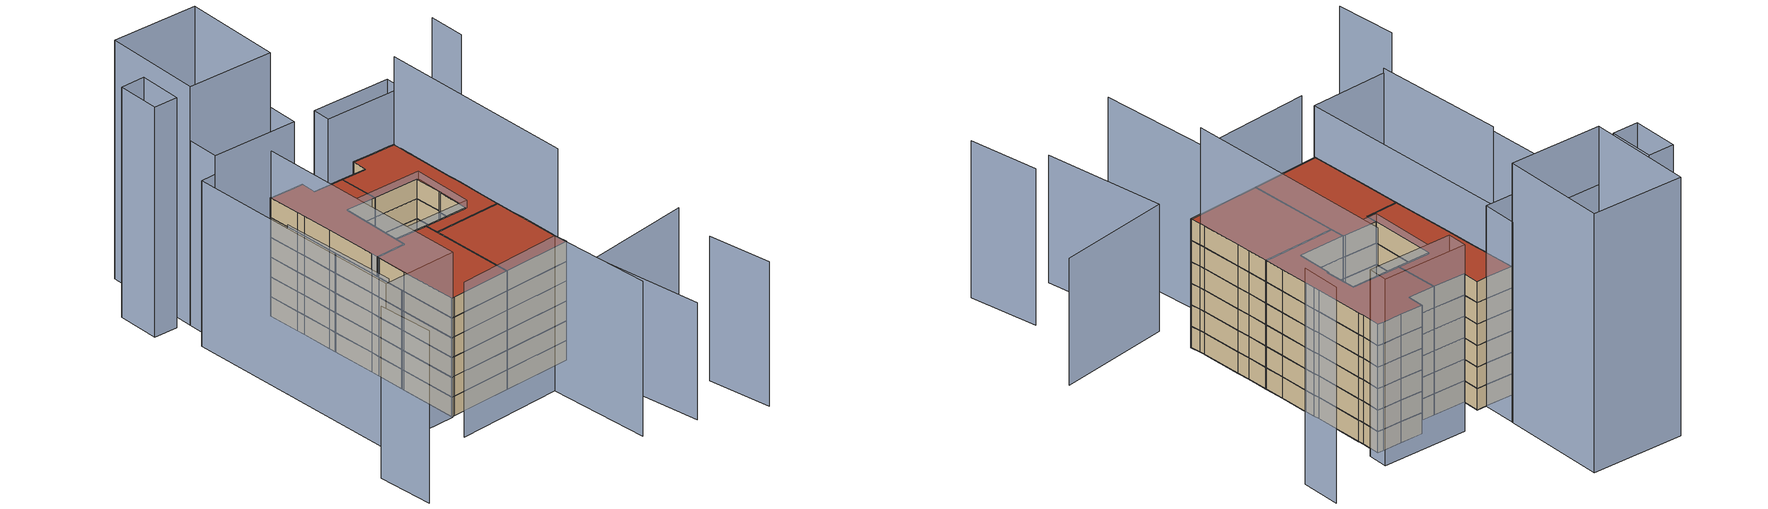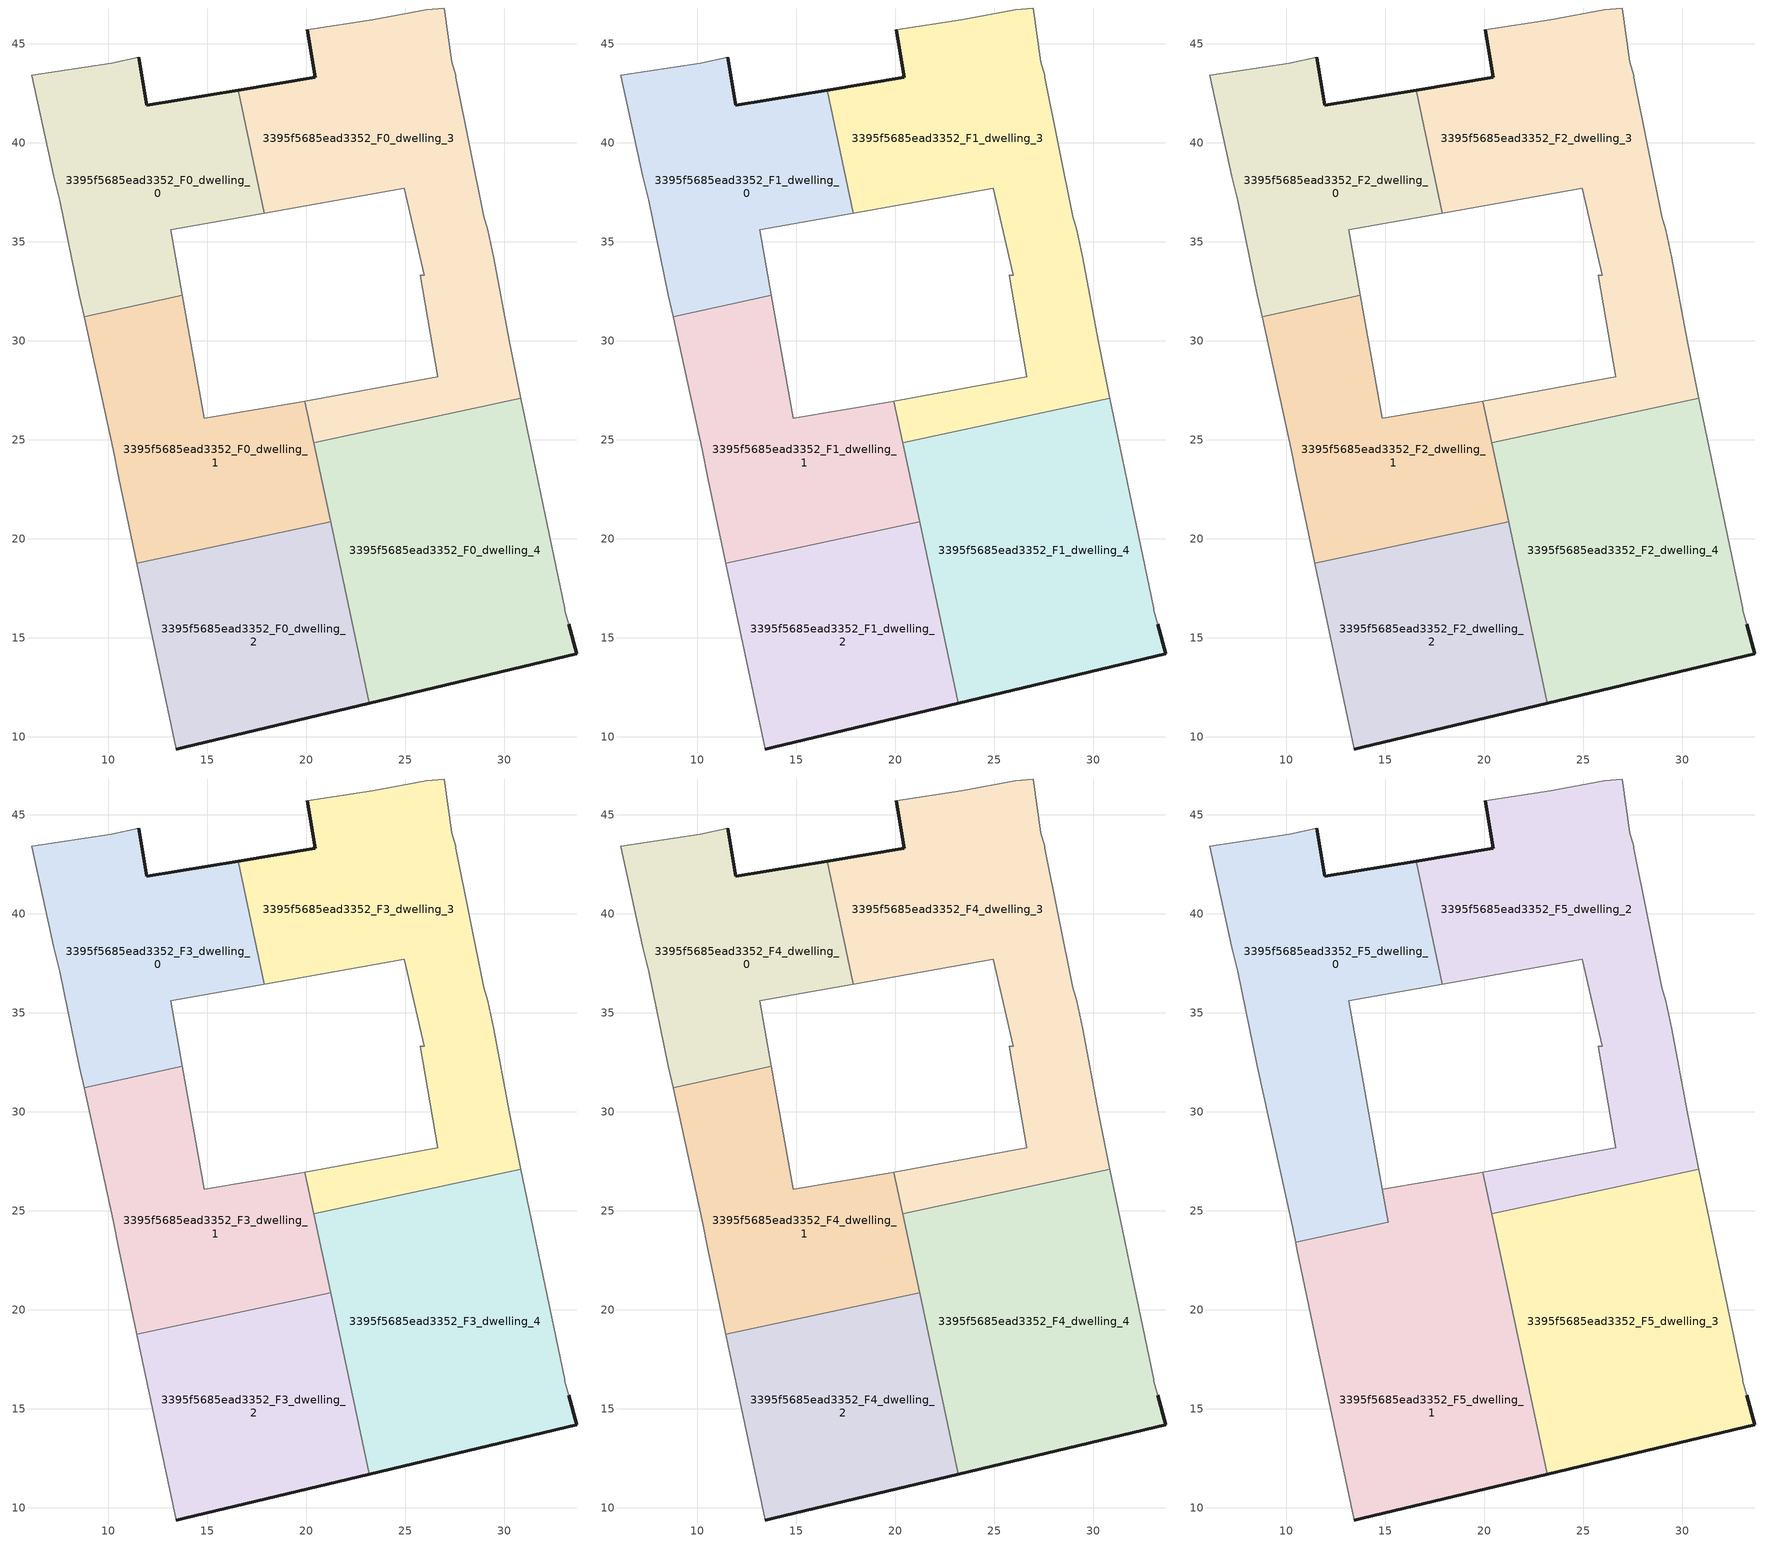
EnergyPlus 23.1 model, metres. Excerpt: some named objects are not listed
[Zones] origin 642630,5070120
3395f5685ead3352_F0_dwelling_0
 floor ground (EU_floor_Construction): 13.74,32.3 13.15,35.61 17.89,36.45 16.56,42.67 11.95,41.92 11.55,44.32 10.15,44.02 6.15,43.42 7.25,38.32 7.55,37.11 8.55,32.31 8.78,31.23 z0
 wall outside (EU_wall_Construction): 11.55,44.32 11.95,41.92 16.56,42.67 z0:3
 wall adiabatic (EU_wall_Construction): 17.89,36.45 13.15,35.61 13.74,32.3 / 8.78,31.23 8.55,32.31 7.55,37.11 7.25,38.32 6.15,43.42 10.15,44.02 11.55,44.32 z0:3
 wall to 3395f5685ead3352_F0_dwelling_1 (EU_wall_Construction): 13.74,32.3 8.78,31.23 z0:3
 wall to 3395f5685ead3352_F0_dwelling_3 (EU_wall_Construction): 16.56,42.67 17.89,36.45 z0:3
3395f5685ead3352_F0_dwelling_1
 floor ground (EU_floor_Construction): 21.23,20.88 19.93,26.96 19.65,26.9 14.85,26.1 13.74,32.3 8.78,31.23 10.25,24.5 10.55,23.1 11.44,18.78 z0
 wall to 3395f5685ead3352_F0_dwelling_2 (EU_wall_Construction): 21.23,20.88 11.44,18.78 z0:3
 wall adiabatic (EU_wall_Construction): 11.44,18.78 10.55,23.1 10.25,24.5 8.78,31.23 / 13.74,32.3 14.85,26.1 19.65,26.9 19.93,26.96 z0:3
 wall to 3395f5685ead3352_F0_dwelling_4 (EU_wall_Construction): 20.38,24.87 21.23,20.88 z0:3
 wall to 3395f5685ead3352_F0_dwelling_3 (EU_wall_Construction): 19.93,26.96 20.38,24.87 z0:3
3395f5685ead3352_F0_dwelling_2
 floor ground (EU_floor_Construction): 23.2,11.71 21.23,20.88 11.44,18.78 11.55,18.3 13.44,9.39 13.84,9.49 z0
 wall outside (EU_wall_Construction): 23.2,11.71 13.84,9.49 13.44,9.39 z0:3
 wall adiabatic (EU_wall_Construction): 13.44,9.39 11.55,18.3 11.44,18.78 z0:3
 wall to 3395f5685ead3352_F0_dwelling_4 (EU_wall_Construction): 21.23,20.88 23.2,11.71 z0:3
3395f5685ead3352_F0_dwelling_3
 floor ground (EU_floor_Construction): 30.85,27.12 30.26,30 29.46,34.21 29.16,35.61 28.96,36.31 27.56,43.31 27.56,43.41 27.36,44.11 26.96,46.82 26.06,46.72 23.36,46.22 20.06,45.72 20.46,43.32 16.56,42.67 17.89,36.45 24.96,37.71 25.96,33.31 25.76,33.31 26.66,28.2 19.93,26.96 20.38,24.87 z0
 wall outside (EU_wall_Construction): 16.56,42.67 20.46,43.32 20.06,45.72 z0:3
 wall adiabatic (EU_wall_Construction): 19.93,26.96 26.66,28.2 25.76,33.31 25.96,33.31 24.96,37.71 17.89,36.45 / 20.06,45.72 23.36,46.22 26.06,46.72 26.96,46.82 27.36,44.11 27.56,43.41 27.56,43.31 28.96,36.31 29.16,35.61 29.46,34.21 30.26,30 30.85,27.12 z0:3
 wall to 3395f5685ead3352_F0_dwelling_4 (EU_wall_Construction): 30.85,27.12 20.38,24.87 z0:3
3395f5685ead3352_F0_dwelling_4
 floor ground (EU_floor_Construction): 33.66,14.19 33.26,15.69 33.06,16.39 33.06,16.49 31.86,22.3 31.46,24.1 30.85,27.12 20.38,24.87 23.2,11.71 z0
 wall outside (EU_wall_Construction): 33.26,15.69 33.66,14.19 23.2,11.71 z0:3
 wall adiabatic (EU_wall_Construction): 30.85,27.12 31.46,24.1 31.86,22.3 33.06,16.49 33.06,16.39 33.26,15.69 z0:3
3395f5685ead3352_F1_dwelling_0
 floor to 3395f5685ead3352_F0_dwelling_0 (EU_floor_Construction): 13.74,32.3 13.15,35.61 17.89,36.45 16.56,42.67 11.95,41.92 11.55,44.32 10.15,44.02 6.15,43.42 7.25,38.32 7.55,37.11 8.55,32.31 8.78,31.23 z3
 wall outside (EU_wall_Construction): 11.55,44.32 11.95,41.92 16.56,42.67 z3:6
 wall adiabatic (EU_wall_Construction): 17.89,36.45 13.15,35.61 13.74,32.3 / 8.78,31.23 8.55,32.31 7.55,37.11 7.25,38.32 6.15,43.42 10.15,44.02 11.55,44.32 z3:6
 wall to 3395f5685ead3352_F1_dwelling_1 (EU_wall_Construction): 13.74,32.3 8.78,31.23 z3:6
 wall to 3395f5685ead3352_F1_dwelling_3 (EU_wall_Construction): 16.56,42.67 17.89,36.45 z3:6
3395f5685ead3352_F1_dwelling_1
 floor to 3395f5685ead3352_F0_dwelling_1 (EU_floor_Construction): 21.23,20.88 19.93,26.96 19.65,26.9 14.85,26.1 13.74,32.3 8.78,31.23 10.25,24.5 10.55,23.1 11.44,18.78 z3
 wall to 3395f5685ead3352_F1_dwelling_2 (EU_wall_Construction): 21.23,20.88 11.44,18.78 z3:6
 wall adiabatic (EU_wall_Construction): 11.44,18.78 10.55,23.1 10.25,24.5 8.78,31.23 / 13.74,32.3 14.85,26.1 19.65,26.9 19.93,26.96 z3:6
 wall to 3395f5685ead3352_F1_dwelling_4 (EU_wall_Construction): 20.38,24.87 21.23,20.88 z3:6
 wall to 3395f5685ead3352_F1_dwelling_3 (EU_wall_Construction): 19.93,26.96 20.38,24.87 z3:6
3395f5685ead3352_F1_dwelling_2
 floor to 3395f5685ead3352_F0_dwelling_2 (EU_floor_Construction): 23.2,11.71 21.23,20.88 11.44,18.78 11.55,18.3 13.44,9.39 13.84,9.49 z3
 wall outside (EU_wall_Construction): 23.2,11.71 13.84,9.49 13.44,9.39 z3:6
 wall adiabatic (EU_wall_Construction): 13.44,9.39 11.55,18.3 11.44,18.78 z3:6
 wall to 3395f5685ead3352_F1_dwelling_4 (EU_wall_Construction): 21.23,20.88 23.2,11.71 z3:6
3395f5685ead3352_F1_dwelling_3
 floor to 3395f5685ead3352_F0_dwelling_3 (EU_floor_Construction): 30.85,27.12 30.26,30 29.46,34.21 29.16,35.61 28.96,36.31 27.56,43.31 27.56,43.41 27.36,44.11 26.96,46.82 26.06,46.72 23.36,46.22 20.06,45.72 20.46,43.32 16.56,42.67 17.89,36.45 24.96,37.71 25.96,33.31 25.76,33.31 26.66,28.2 19.93,26.96 20.38,24.87 z3
 wall outside (EU_wall_Construction): 16.56,42.67 20.46,43.32 20.06,45.72 z3:6
 wall adiabatic (EU_wall_Construction): 19.93,26.96 26.66,28.2 25.76,33.31 25.96,33.31 24.96,37.71 17.89,36.45 / 20.06,45.72 23.36,46.22 26.06,46.72 26.96,46.82 27.36,44.11 27.56,43.41 27.56,43.31 28.96,36.31 29.16,35.61 29.46,34.21 30.26,30 30.85,27.12 z3:6
 wall to 3395f5685ead3352_F1_dwelling_4 (EU_wall_Construction): 30.85,27.12 20.38,24.87 z3:6
3395f5685ead3352_F1_dwelling_4
 floor to 3395f5685ead3352_F0_dwelling_4 (EU_floor_Construction): 33.66,14.19 33.26,15.69 33.06,16.39 33.06,16.49 31.86,22.3 31.46,24.1 30.85,27.12 20.38,24.87 23.2,11.71 z3
 wall outside (EU_wall_Construction): 33.26,15.69 33.66,14.19 23.2,11.71 z3:6
 wall adiabatic (EU_wall_Construction): 30.85,27.12 31.46,24.1 31.86,22.3 33.06,16.49 33.06,16.39 33.26,15.69 z3:6
3395f5685ead3352_F2_dwelling_0
 floor to 3395f5685ead3352_F1_dwelling_0 (EU_floor_Construction): 13.74,32.3 13.15,35.61 17.89,36.45 16.56,42.67 11.95,41.92 11.55,44.32 10.15,44.02 6.15,43.42 7.25,38.32 7.55,37.11 8.55,32.31 8.78,31.23 z6
 wall outside (EU_wall_Construction): 11.55,44.32 11.95,41.92 16.56,42.67 z6:9
 wall adiabatic (EU_wall_Construction): 17.89,36.45 13.15,35.61 13.74,32.3 / 8.78,31.23 8.55,32.31 7.55,37.11 7.25,38.32 6.15,43.42 10.15,44.02 11.55,44.32 z6:9
 wall to 3395f5685ead3352_F2_dwelling_1 (EU_wall_Construction): 13.74,32.3 8.78,31.23 z6:9
 wall to 3395f5685ead3352_F2_dwelling_3 (EU_wall_Construction): 16.56,42.67 17.89,36.45 z6:9
3395f5685ead3352_F2_dwelling_1
 floor to 3395f5685ead3352_F1_dwelling_1 (EU_floor_Construction): 21.23,20.88 19.93,26.96 19.65,26.9 14.85,26.1 13.74,32.3 8.78,31.23 10.25,24.5 10.55,23.1 11.44,18.78 z6
 wall to 3395f5685ead3352_F2_dwelling_2 (EU_wall_Construction): 21.23,20.88 11.44,18.78 z6:9
 wall adiabatic (EU_wall_Construction): 11.44,18.78 10.55,23.1 10.25,24.5 8.78,31.23 / 13.74,32.3 14.85,26.1 19.65,26.9 19.93,26.96 z6:9
 wall to 3395f5685ead3352_F2_dwelling_4 (EU_wall_Construction): 20.38,24.87 21.23,20.88 z6:9
 wall to 3395f5685ead3352_F2_dwelling_3 (EU_wall_Construction): 19.93,26.96 20.38,24.87 z6:9
3395f5685ead3352_F2_dwelling_2
 floor to 3395f5685ead3352_F1_dwelling_2 (EU_floor_Construction): 23.2,11.71 21.23,20.88 11.44,18.78 11.55,18.3 13.44,9.39 13.84,9.49 z6
 wall outside (EU_wall_Construction): 23.2,11.71 13.84,9.49 13.44,9.39 z6:9
 wall adiabatic (EU_wall_Construction): 13.44,9.39 11.55,18.3 11.44,18.78 z6:9
 wall to 3395f5685ead3352_F2_dwelling_4 (EU_wall_Construction): 21.23,20.88 23.2,11.71 z6:9
3395f5685ead3352_F2_dwelling_3
 floor to 3395f5685ead3352_F1_dwelling_3 (EU_floor_Construction): 30.85,27.12 30.26,30 29.46,34.21 29.16,35.61 28.96,36.31 27.56,43.31 27.56,43.41 27.36,44.11 26.96,46.82 26.06,46.72 23.36,46.22 20.06,45.72 20.46,43.32 16.56,42.67 17.89,36.45 24.96,37.71 25.96,33.31 25.76,33.31 26.66,28.2 19.93,26.96 20.38,24.87 z6
 wall outside (EU_wall_Construction): 16.56,42.67 20.46,43.32 20.06,45.72 z6:9
 wall adiabatic (EU_wall_Construction): 19.93,26.96 26.66,28.2 25.76,33.31 25.96,33.31 24.96,37.71 17.89,36.45 / 20.06,45.72 23.36,46.22 26.06,46.72 26.96,46.82 27.36,44.11 27.56,43.41 27.56,43.31 28.96,36.31 29.16,35.61 29.46,34.21 30.26,30 30.85,27.12 z6:9
 wall to 3395f5685ead3352_F2_dwelling_4 (EU_wall_Construction): 30.85,27.12 20.38,24.87 z6:9
3395f5685ead3352_F2_dwelling_4
 floor to 3395f5685ead3352_F1_dwelling_4 (EU_floor_Construction): 33.66,14.19 33.26,15.69 33.06,16.39 33.06,16.49 31.86,22.3 31.46,24.1 30.85,27.12 20.38,24.87 23.2,11.71 z6
 wall outside (EU_wall_Construction): 33.26,15.69 33.66,14.19 23.2,11.71 z6:9
 wall adiabatic (EU_wall_Construction): 30.85,27.12 31.46,24.1 31.86,22.3 33.06,16.49 33.06,16.39 33.26,15.69 z6:9
3395f5685ead3352_F3_dwelling_0
 floor to 3395f5685ead3352_F2_dwelling_0 (EU_floor_Construction): 13.74,32.3 13.15,35.61 17.89,36.45 16.56,42.67 11.95,41.92 11.55,44.32 10.15,44.02 6.15,43.42 7.25,38.32 7.55,37.11 8.55,32.31 8.78,31.23 z9
 wall outside (EU_wall_Construction): 11.55,44.32 11.95,41.92 16.56,42.67 z9:12
 wall adiabatic (EU_wall_Construction): 17.89,36.45 13.15,35.61 13.74,32.3 / 8.78,31.23 8.55,32.31 7.55,37.11 7.25,38.32 6.15,43.42 10.15,44.02 11.55,44.32 z9:12
 wall to 3395f5685ead3352_F3_dwelling_1 (EU_wall_Construction): 13.74,32.3 8.78,31.23 z9:12
 wall to 3395f5685ead3352_F3_dwelling_3 (EU_wall_Construction): 16.56,42.67 17.89,36.45 z9:12
3395f5685ead3352_F3_dwelling_1
 floor to 3395f5685ead3352_F2_dwelling_1 (EU_floor_Construction): 21.23,20.88 19.93,26.96 19.65,26.9 14.85,26.1 13.74,32.3 8.78,31.23 10.25,24.5 10.55,23.1 11.44,18.78 z9
 wall to 3395f5685ead3352_F3_dwelling_2 (EU_wall_Construction): 21.23,20.88 11.44,18.78 z9:12
 wall adiabatic (EU_wall_Construction): 11.44,18.78 10.55,23.1 10.25,24.5 8.78,31.23 / 13.74,32.3 14.85,26.1 19.65,26.9 19.93,26.96 z9:12
 wall to 3395f5685ead3352_F3_dwelling_4 (EU_wall_Construction): 20.38,24.87 21.23,20.88 z9:12
 wall to 3395f5685ead3352_F3_dwelling_3 (EU_wall_Construction): 19.93,26.96 20.38,24.87 z9:12
3395f5685ead3352_F3_dwelling_2
 floor to 3395f5685ead3352_F2_dwelling_2 (EU_floor_Construction): 23.2,11.71 21.23,20.88 11.44,18.78 11.55,18.3 13.44,9.39 13.84,9.49 z9
 wall outside (EU_wall_Construction): 23.2,11.71 13.84,9.49 13.44,9.39 z9:12
 wall adiabatic (EU_wall_Construction): 13.44,9.39 11.55,18.3 11.44,18.78 z9:12
 wall to 3395f5685ead3352_F3_dwelling_4 (EU_wall_Construction): 21.23,20.88 23.2,11.71 z9:12
3395f5685ead3352_F3_dwelling_3
 floor to 3395f5685ead3352_F2_dwelling_3 (EU_floor_Construction): 30.85,27.12 30.26,30 29.46,34.21 29.16,35.61 28.96,36.31 27.56,43.31 27.56,43.41 27.36,44.11 26.96,46.82 26.06,46.72 23.36,46.22 20.06,45.72 20.46,43.32 16.56,42.67 17.89,36.45 24.96,37.71 25.96,33.31 25.76,33.31 26.66,28.2 19.93,26.96 20.38,24.87 z9
 wall outside (EU_wall_Construction): 16.56,42.67 20.46,43.32 20.06,45.72 z9:12
 wall adiabatic (EU_wall_Construction): 19.93,26.96 26.66,28.2 25.76,33.31 25.96,33.31 24.96,37.71 17.89,36.45 / 20.06,45.72 23.36,46.22 26.06,46.72 26.96,46.82 27.36,44.11 27.56,43.41 27.56,43.31 28.96,36.31 29.16,35.61 29.46,34.21 30.26,30 30.85,27.12 z9:12
 wall to 3395f5685ead3352_F3_dwelling_4 (EU_wall_Construction): 30.85,27.12 20.38,24.87 z9:12
3395f5685ead3352_F3_dwelling_4
 floor to 3395f5685ead3352_F2_dwelling_4 (EU_floor_Construction): 33.66,14.19 33.26,15.69 33.06,16.39 33.06,16.49 31.86,22.3 31.46,24.1 30.85,27.12 20.38,24.87 23.2,11.71 z9
 wall outside (EU_wall_Construction): 33.26,15.69 33.66,14.19 23.2,11.71 z9:12
 wall adiabatic (EU_wall_Construction): 30.85,27.12 31.46,24.1 31.86,22.3 33.06,16.49 33.06,16.39 33.26,15.69 z9:12
3395f5685ead3352_F4_dwelling_0
 floor to 3395f5685ead3352_F3_dwelling_0 (EU_floor_Construction): 13.74,32.3 13.15,35.61 17.89,36.45 16.56,42.67 11.95,41.92 11.55,44.32 10.15,44.02 6.15,43.42 7.25,38.32 7.55,37.11 8.55,32.31 8.78,31.23 z12
 wall outside (EU_wall_Construction): 11.55,44.32 11.95,41.92 16.56,42.67 z12:15
 wall adiabatic (EU_wall_Construction): 17.89,36.45 13.15,35.61 13.74,32.3 / 8.78,31.23 8.55,32.31 7.55,37.11 7.25,38.32 6.15,43.42 10.15,44.02 11.55,44.32 z12:15
 wall to 3395f5685ead3352_F4_dwelling_1 (EU_wall_Construction): 13.74,32.3 8.78,31.23 z12:15
 wall to 3395f5685ead3352_F4_dwelling_3 (EU_wall_Construction): 16.56,42.67 17.89,36.45 z12:15
3395f5685ead3352_F4_dwelling_1
 floor to 3395f5685ead3352_F3_dwelling_1 (EU_floor_Construction): 21.23,20.88 19.93,26.96 19.65,26.9 14.85,26.1 13.74,32.3 8.78,31.23 10.25,24.5 10.55,23.1 11.44,18.78 z12
 wall to 3395f5685ead3352_F4_dwelling_2 (EU_wall_Construction): 21.23,20.88 11.44,18.78 z12:15
 wall adiabatic (EU_wall_Construction): 11.44,18.78 10.55,23.1 10.25,24.5 8.78,31.23 / 13.74,32.3 14.85,26.1 19.65,26.9 19.93,26.96 z12:15
 wall to 3395f5685ead3352_F4_dwelling_4 (EU_wall_Construction): 20.38,24.87 21.23,20.88 z12:15
 wall to 3395f5685ead3352_F4_dwelling_3 (EU_wall_Construction): 19.93,26.96 20.38,24.87 z12:15
3395f5685ead3352_F4_dwelling_2
 floor to 3395f5685ead3352_F3_dwelling_2 (EU_floor_Construction): 23.2,11.71 21.23,20.88 11.44,18.78 11.55,18.3 13.44,9.39 13.84,9.49 z12
 wall outside (EU_wall_Construction): 23.2,11.71 13.84,9.49 13.44,9.39 z12:15
 wall adiabatic (EU_wall_Construction): 13.44,9.39 11.55,18.3 11.44,18.78 z12:15
 wall to 3395f5685ead3352_F4_dwelling_4 (EU_wall_Construction): 21.23,20.88 23.2,11.71 z12:15
3395f5685ead3352_F4_dwelling_3
 floor to 3395f5685ead3352_F3_dwelling_3 (EU_floor_Construction): 30.85,27.12 30.26,30 29.46,34.21 29.16,35.61 28.96,36.31 27.56,43.31 27.56,43.41 27.36,44.11 26.96,46.82 26.06,46.72 23.36,46.22 20.06,45.72 20.46,43.32 16.56,42.67 17.89,36.45 24.96,37.71 25.96,33.31 25.76,33.31 26.66,28.2 19.93,26.96 20.38,24.87 z12
 wall outside (EU_wall_Construction): 16.56,42.67 20.46,43.32 20.06,45.72 z12:15
 wall adiabatic (EU_wall_Construction): 19.93,26.96 26.66,28.2 25.76,33.31 25.96,33.31 24.96,37.71 17.89,36.45 / 20.06,45.72 23.36,46.22 26.06,46.72 26.96,46.82 27.36,44.11 27.56,43.41 27.56,43.31 28.96,36.31 29.16,35.61 29.46,34.21 30.26,30 30.85,27.12 z12:15
 wall to 3395f5685ead3352_F4_dwelling_4 (EU_wall_Construction): 30.85,27.12 20.38,24.87 z12:15
3395f5685ead3352_F4_dwelling_4
 floor to 3395f5685ead3352_F3_dwelling_4 (EU_floor_Construction): 33.66,14.19 33.26,15.69 33.06,16.39 33.06,16.49 31.86,22.3 31.46,24.1 30.85,27.12 20.38,24.87 23.2,11.71 z12
 wall outside (EU_wall_Construction): 33.26,15.69 33.66,14.19 23.2,11.71 z12:15
 wall adiabatic (EU_wall_Construction): 30.85,27.12 31.46,24.1 31.86,22.3 33.06,16.49 33.06,16.39 33.26,15.69 z12:15
3395f5685ead3352_F5_dwelling_0
 floor to 3395f5685ead3352_F4_dwelling_0 (EU_floor_Construction): 13.74,32.3 13.15,35.61 17.89,36.45 16.56,42.67 11.95,41.92 11.55,44.32 10.15,44.02 6.15,43.42 7.25,38.32 7.55,37.11 8.55,32.31 8.78,31.23 z15
 floor to 3395f5685ead3352_F4_dwelling_1 (EU_floor_Construction): 15.14,24.43 14.87,26.01 13.74,32.3 8.78,31.23 10.25,24.5 10.48,23.43 z15
 wall outside (EU_wall_Construction): 11.55,44.32 11.95,41.92 16.56,42.67 z15:18
 wall adiabatic (EU_wall_Construction): 10.48,23.43 10.25,24.5 8.55,32.31 7.55,37.11 7.25,38.32 6.15,43.42 10.15,44.02 11.55,44.32 / 17.89,36.45 13.15,35.61 14.85,26.11 z15:18; 14.85,26.1,18 14.85,26.11,15 14.85,26.1,15
 wall to 3395f5685ead3352_F5_dwelling_2 (EU_wall_Construction): 16.56,42.67 17.89,36.45 z15:18
 wall to 3395f5685ead3352_F5_dwelling_1 (EU_wall_Construction): 14.85,26.1 15.15,24.43 / 15.14,24.43 10.48,23.43 z15:18; 15.14,24.43,18 15.15,24.43,15 15.14,24.43,15
 roof outside (EU_roof_Construction): 16.56,42.67 17.89,36.45 13.15,35.61 15.14,24.43 10.48,23.43 10.25,24.5 8.55,32.31 7.55,37.11 7.25,38.32 6.15,43.42 10.15,44.02 11.55,44.32 11.95,41.92 z18
3395f5685ead3352_F5_dwelling_1
 floor to 3395f5685ead3352_F4_dwelling_1 (EU_floor_Construction): 21.23,20.88 19.93,26.96 19.65,26.9 14.85,26.1 15.15,24.43 10.48,23.43 10.55,23.1 11.45,18.78 z15
 floor to 3395f5685ead3352_F4_dwelling_2 (EU_floor_Construction): 23.2,11.71 21.23,20.88 11.45,18.78 11.55,18.3 13.44,9.39 13.84,9.49 z15
 wall outside (EU_wall_Construction): 23.2,11.71 13.84,9.49 13.44,9.39 z15:18
 wall adiabatic (EU_wall_Construction): 13.44,9.39 11.55,18.3 10.55,23.1 10.48,23.43 / 14.85,26.1 19.65,26.9 19.93,26.96 z15:18
 wall to 3395f5685ead3352_F5_dwelling_3 (EU_wall_Construction): 20.38,24.87 23.2,11.71 z15:18
 wall to 3395f5685ead3352_F5_dwelling_2 (EU_wall_Construction): 19.93,26.96 20.38,24.87 z15:18
 roof outside (EU_roof_Construction): 19.93,26.96 23.2,11.71 13.84,9.49 13.44,9.39 11.55,18.3 10.55,23.1 10.48,23.43 15.15,24.43 14.85,26.1 19.65,26.9 z18
3395f5685ead3352_F5_dwelling_2
 floor to 3395f5685ead3352_F4_dwelling_3 (EU_floor_Construction): 30.85,27.12 30.26,30 29.46,34.21 29.16,35.61 28.96,36.31 27.56,43.31 27.56,43.41 27.36,44.11 26.96,46.82 26.06,46.72 23.36,46.22 20.06,45.72 20.46,43.32 16.56,42.67 17.89,36.45 24.96,37.71 25.96,33.31 25.76,33.31 26.66,28.2 19.93,26.96 20.38,24.87 z15
 wall outside (EU_wall_Construction): 16.56,42.67 20.46,43.32 20.06,45.72 z15:18
 wall adiabatic (EU_wall_Construction): 20.06,45.72 23.36,46.22 26.06,46.72 26.96,46.82 27.36,44.11 27.56,43.41 27.56,43.31 28.96,36.31 29.16,35.61 29.46,34.21 30.26,30 30.85,27.12 / 19.93,26.96 26.66,28.2 25.76,33.31 25.96,33.31 24.96,37.71 17.89,36.45 z15:18
 wall to 3395f5685ead3352_F5_dwelling_3 (EU_wall_Construction): 30.85,27.12 20.38,24.87 z15:18
 roof outside (EU_roof_Construction): 26.96,46.82 27.36,44.11 27.56,43.41 27.56,43.31 28.96,36.31 29.16,35.61 29.46,34.21 30.26,30 30.85,27.12 20.38,24.87 19.93,26.96 26.66,28.2 25.76,33.31 25.96,33.31 24.96,37.71 17.89,36.45 16.56,42.67 20.46,43.32 20.06,45.72 23.36,46.22 26.06,46.72 z18
3395f5685ead3352_F5_dwelling_3
 floor to 3395f5685ead3352_F4_dwelling_4 (EU_floor_Construction): 33.66,14.19 33.26,15.69 33.06,16.39 33.06,16.49 31.86,22.3 31.46,24.1 30.85,27.12 20.38,24.87 23.2,11.71 z15
 wall outside (EU_wall_Construction): 33.26,15.69 33.66,14.19 23.2,11.71 z15:18
 wall adiabatic (EU_wall_Construction): 30.85,27.12 31.46,24.1 31.86,22.3 33.06,16.49 33.06,16.39 33.26,15.69 z15:18
 roof outside (EU_roof_Construction): 30.85,27.12 31.46,24.1 31.86,22.3 33.06,16.49 33.06,16.39 33.26,15.69 33.66,14.19 23.2,11.71 20.38,24.87 z18
shading: -1.95,25.29 2.4,6.84 z0:25.7; -2.38,0.72 -0.17,-7.82 / 15.4,47.78 27.67,49.82 / 27.67,49.82 28.13,47.01 / 28.13,47.01 15.86,44.97 / 15.86,44.97 15.4,47.78 z0:26.1; 50.33,-9.31 46.97,0.18 z0:21.9; 12.24,4.19 28.35,8.29 / 28.35,8.29 32.35,-7.42 z0:23.5; 40.56,-7.52 34.96,8.99 / 34.96,8.99 50.69,14.32 z0:17.8; 1.99,6.78 -5.42,41.41 / -5.42,41.41 6.1,43.87 / 6.1,43.87 13.51,9.25 / 13.51,9.25 1.99,6.78 z0:25.1; -3.96,35.88 -2.46,27.81 z0:12.3; 13.15,35.61 25.17,37.75 / 25.17,37.75 26.87,28.19 / 26.87,28.19 14.85,26.05 / 14.85,26.05 13.15,35.61 z0:19.1; 33.18,15.68 26.84,46.66 z0:31.4; 10.16,44.02 -3.16,41.82 / -3.16,41.82 -3.97,46.72 / -3.97,46.72 9.35,48.92 / 9.35,48.92 10.16,44.02 z0:28; -6.86,53.73 -5.75,47.15 / -5.75,47.15 -9.46,46.53 / -9.46,46.53 -10.57,53.1 / -10.57,53.1 -6.86,53.73 z0:34.9; 38.15,48.65 37.15,54.32 z0:30.2; 6.96,64.03 9.37,48.84 / 9.37,48.84 -3.96,46.72 / -3.96,46.72 -6.37,61.92 / -6.37,61.92 6.96,64.03 z0:36.2
[Building]
EU S2 Campaign: North Axis=0; Terrain=City; Solar Distribution=FullExterior
[Site:Location]
Lyon-Bron: Latitude=45.75; Longitude=5; Time Zone=1; Elevation=198
[SizingPeriod:WeatherFileDays]
AnnualSizingPeriod: Begin Month=1; Begin Day of Month=1; End Month=12; End Day of Month=31; Day of Week for Start Day=Monday; Use Weather File Daylight Saving Period=No; Use Weather File Rain and Snow Indicators=No
[MATERIAL]
EU_InternalMass_Material: Roughness=MediumRough; Thickness=0.1; Conductivity=1; Density=1800; Specific Heat=900; Thermal Absorptance=0.9; Solar Absorptance=0.7; Visible Absorptance=0.7
[MATERIAL:NOMASS] Roughness=MediumRough; Thermal Absorptance=0.9; Solar Absorptance=0.7; Visible Absorptance=0.7
Name | Thermal Resistance
EU_wall_NoMass | 0.776494
EU_roof_NoMass | 0.486893
EU_floor_NoMass | 0.421597
[CONSTRUCTION]
EU_wall_Construction: EU_wall_NoMass
EU_roof_Construction: EU_roof_NoMass
EU_floor_Construction: EU_floor_NoMass
EU_InternalMass_Construction: EU_InternalMass_Material
[ZONE] Type=1; Multiplier=1; Ceiling Height=autocalculate; Floor Area=autocalculate; Part of Total Floor Area=Yes
Name | Volume
3395f5685ead3352_F0_dwelling_0; 3395f5685ead3352_F1_dwelling_0; 3395f5685ead3352_F2_dwelling_0; 3395f5685ead3352_F3_dwelling_0; 3395f5685ead3352_F4_dwelling_0 | 285.01
3395f5685ead3352_F5_dwelling_0 | 402.982
3395f5685ead3352_F0_dwelling_1; 3395f5685ead3352_F1_dwelling_1; 3395f5685ead3352_F2_dwelling_1; 3395f5685ead3352_F3_dwelling_1; 3395f5685ead3352_F4_dwelling_1 | 285.013
3395f5685ead3352_F5_dwelling_1 | 452.013
3395f5685ead3352_F0_dwelling_2; 3395f5685ead3352_F1_dwelling_2; 3395f5685ead3352_F2_dwelling_2; 3395f5685ead3352_F3_dwelling_2; 3395f5685ead3352_F4_dwelling_2 | 285.009
3395f5685ead3352_F5_dwelling_2; 3395f5685ead3352_F0_dwelling_3; 3395f5685ead3352_F1_dwelling_3; 3395f5685ead3352_F2_dwelling_3; 3395f5685ead3352_F3_dwelling_3; 3395f5685ead3352_F4_dwelling_3 | 427.517
3395f5685ead3352_F5_dwelling_3; 3395f5685ead3352_F0_dwelling_4; 3395f5685ead3352_F1_dwelling_4; 3395f5685ead3352_F2_dwelling_4; 3395f5685ead3352_F3_dwelling_4; 3395f5685ead3352_F4_dwelling_4 | 427.493
[INTERNALMASS] Construction=EU_InternalMass_Construction
Name | Zone or ZoneList | Surface Area
3395f5685ead3352_F0_dwelling_0_EU_InternalMass | 3395f5685ead3352_F0_dwelling_0 | 95.0031
3395f5685ead3352_F0_dwelling_1_EU_InternalMass | 3395f5685ead3352_F0_dwelling_1 | 95.0044
3395f5685ead3352_F0_dwelling_2_EU_InternalMass | 3395f5685ead3352_F0_dwelling_2 | 95.003
3395f5685ead3352_F0_dwelling_3_EU_InternalMass | 3395f5685ead3352_F0_dwelling_3 | 142.505
3395f5685ead3352_F0_dwelling_4_EU_InternalMass | 3395f5685ead3352_F0_dwelling_4 | 142.497
3395f5685ead3352_F1_dwelling_0_EU_InternalMass | 3395f5685ead3352_F1_dwelling_0 | 95.0031
3395f5685ead3352_F1_dwelling_1_EU_InternalMass | 3395f5685ead3352_F1_dwelling_1 | 95.0044
3395f5685ead3352_F1_dwelling_2_EU_InternalMass | 3395f5685ead3352_F1_dwelling_2 | 95.003
3395f5685ead3352_F1_dwelling_3_EU_InternalMass | 3395f5685ead3352_F1_dwelling_3 | 142.505
3395f5685ead3352_F1_dwelling_4_EU_InternalMass | 3395f5685ead3352_F1_dwelling_4 | 142.497
3395f5685ead3352_F2_dwelling_0_EU_InternalMass | 3395f5685ead3352_F2_dwelling_0 | 95.0031
3395f5685ead3352_F2_dwelling_1_EU_InternalMass | 3395f5685ead3352_F2_dwelling_1 | 95.0044
3395f5685ead3352_F2_dwelling_2_EU_InternalMass | 3395f5685ead3352_F2_dwelling_2 | 95.003
3395f5685ead3352_F2_dwelling_3_EU_InternalMass | 3395f5685ead3352_F2_dwelling_3 | 142.505
3395f5685ead3352_F2_dwelling_4_EU_InternalMass | 3395f5685ead3352_F2_dwelling_4 | 142.497
3395f5685ead3352_F3_dwelling_0_EU_InternalMass | 3395f5685ead3352_F3_dwelling_0 | 95.0031
3395f5685ead3352_F3_dwelling_1_EU_InternalMass | 3395f5685ead3352_F3_dwelling_1 | 95.0044
3395f5685ead3352_F3_dwelling_2_EU_InternalMass | 3395f5685ead3352_F3_dwelling_2 | 95.003
3395f5685ead3352_F3_dwelling_3_EU_InternalMass | 3395f5685ead3352_F3_dwelling_3 | 142.505
3395f5685ead3352_F3_dwelling_4_EU_InternalMass | 3395f5685ead3352_F3_dwelling_4 | 142.497
3395f5685ead3352_F4_dwelling_0_EU_InternalMass | 3395f5685ead3352_F4_dwelling_0 | 95.0031
3395f5685ead3352_F4_dwelling_1_EU_InternalMass | 3395f5685ead3352_F4_dwelling_1 | 95.0044
3395f5685ead3352_F4_dwelling_2_EU_InternalMass | 3395f5685ead3352_F4_dwelling_2 | 95.003
3395f5685ead3352_F4_dwelling_3_EU_InternalMass | 3395f5685ead3352_F4_dwelling_3 | 142.505
3395f5685ead3352_F4_dwelling_4_EU_InternalMass | 3395f5685ead3352_F4_dwelling_4 | 142.497
3395f5685ead3352_F5_dwelling_0_EU_InternalMass | 3395f5685ead3352_F5_dwelling_0 | 134.331
3395f5685ead3352_F5_dwelling_1_EU_InternalMass | 3395f5685ead3352_F5_dwelling_1 | 150.679
3395f5685ead3352_F5_dwelling_2_EU_InternalMass | 3395f5685ead3352_F5_dwelling_2 | 142.503
3395f5685ead3352_F5_dwelling_3_EU_InternalMass | 3395f5685ead3352_F5_dwelling_3 | 142.499
[OTHEREQUIPMENT] Fuel Type=Electricity; Design Level Calculation Method=Watts/Area; Power per Zone Floor Area=1; Fraction Latent=0; Fraction Radiant=0; Fraction Lost=0; Carbon Dioxide Generation Rate=0; EndUse Subcategory=EU_Step8_InternalGains
Name | Zone or ZoneList or Space or SpaceList | Schedule
EU_Step8_InternalGain_3395f5685ead3352_F0_dwelling_0_f000 | 3395f5685ead3352_F0_dwelling_0 | EU_Step8_GainSchedule_3395f5685ead3352_F0_dwelling_0_f000
EU_Step8_InternalGain_3395f5685ead3352_F0_dwelling_1_f000 | 3395f5685ead3352_F0_dwelling_1 | EU_Step8_GainSchedule_3395f5685ead3352_F0_dwelling_1_f000
EU_Step8_InternalGain_3395f5685ead3352_F0_dwelling_2_f000 | 3395f5685ead3352_F0_dwelling_2 | EU_Step8_GainSchedule_3395f5685ead3352_F0_dwelling_2_f000
EU_Step8_InternalGain_3395f5685ead3352_F0_dwelling_3_f000 | 3395f5685ead3352_F0_dwelling_3 | EU_Step8_GainSchedule_3395f5685ead3352_F0_dwelling_3_f000
EU_Step8_InternalGain_3395f5685ead3352_F0_dwelling_4_f000 | 3395f5685ead3352_F0_dwelling_4 | EU_Step8_GainSchedule_3395f5685ead3352_F0_dwelling_4_f000
EU_Step8_InternalGain_3395f5685ead3352_F1_dwelling_0_f000 | 3395f5685ead3352_F1_dwelling_0 | EU_Step8_GainSchedule_3395f5685ead3352_F1_dwelling_0_f000
EU_Step8_InternalGain_3395f5685ead3352_F1_dwelling_1_f000 | 3395f5685ead3352_F1_dwelling_1 | EU_Step8_GainSchedule_3395f5685ead3352_F1_dwelling_1_f000
EU_Step8_InternalGain_3395f5685ead3352_F1_dwelling_2_f000 | 3395f5685ead3352_F1_dwelling_2 | EU_Step8_GainSchedule_3395f5685ead3352_F1_dwelling_2_f000
EU_Step8_InternalGain_3395f5685ead3352_F1_dwelling_3_f000 | 3395f5685ead3352_F1_dwelling_3 | EU_Step8_GainSchedule_3395f5685ead3352_F1_dwelling_3_f000
EU_Step8_InternalGain_3395f5685ead3352_F1_dwelling_4_f000 | 3395f5685ead3352_F1_dwelling_4 | EU_Step8_GainSchedule_3395f5685ead3352_F1_dwelling_4_f000
EU_Step8_InternalGain_3395f5685ead3352_F2_dwelling_0_f000 | 3395f5685ead3352_F2_dwelling_0 | EU_Step8_GainSchedule_3395f5685ead3352_F2_dwelling_0_f000
EU_Step8_InternalGain_3395f5685ead3352_F2_dwelling_1_f000 | 3395f5685ead3352_F2_dwelling_1 | EU_Step8_GainSchedule_3395f5685ead3352_F2_dwelling_1_f000
EU_Step8_InternalGain_3395f5685ead3352_F2_dwelling_2_f000 | 3395f5685ead3352_F2_dwelling_2 | EU_Step8_GainSchedule_3395f5685ead3352_F2_dwelling_2_f000
EU_Step8_InternalGain_3395f5685ead3352_F2_dwelling_3_f000 | 3395f5685ead3352_F2_dwelling_3 | EU_Step8_GainSchedule_3395f5685ead3352_F2_dwelling_3_f000
EU_Step8_InternalGain_3395f5685ead3352_F2_dwelling_4_f000 | 3395f5685ead3352_F2_dwelling_4 | EU_Step8_GainSchedule_3395f5685ead3352_F2_dwelling_4_f000
EU_Step8_InternalGain_3395f5685ead3352_F3_dwelling_0_f000 | 3395f5685ead3352_F3_dwelling_0 | EU_Step8_GainSchedule_3395f5685ead3352_F3_dwelling_0_f000
EU_Step8_InternalGain_3395f5685ead3352_F3_dwelling_1_f000 | 3395f5685ead3352_F3_dwelling_1 | EU_Step8_GainSchedule_3395f5685ead3352_F3_dwelling_1_f000
EU_Step8_InternalGain_3395f5685ead3352_F3_dwelling_2_f000 | 3395f5685ead3352_F3_dwelling_2 | EU_Step8_GainSchedule_3395f5685ead3352_F3_dwelling_2_f000
EU_Step8_InternalGain_3395f5685ead3352_F3_dwelling_3_f000 | 3395f5685ead3352_F3_dwelling_3 | EU_Step8_GainSchedule_3395f5685ead3352_F3_dwelling_3_f000
EU_Step8_InternalGain_3395f5685ead3352_F3_dwelling_4_f000 | 3395f5685ead3352_F3_dwelling_4 | EU_Step8_GainSchedule_3395f5685ead3352_F3_dwelling_4_f000
EU_Step8_InternalGain_3395f5685ead3352_F4_dwelling_0_f000 | 3395f5685ead3352_F4_dwelling_0 | EU_Step8_GainSchedule_3395f5685ead3352_F4_dwelling_0_f000
EU_Step8_InternalGain_3395f5685ead3352_F4_dwelling_1_f000 | 3395f5685ead3352_F4_dwelling_1 | EU_Step8_GainSchedule_3395f5685ead3352_F4_dwelling_1_f000
EU_Step8_InternalGain_3395f5685ead3352_F4_dwelling_2_f000 | 3395f5685ead3352_F4_dwelling_2 | EU_Step8_GainSchedule_3395f5685ead3352_F4_dwelling_2_f000
EU_Step8_InternalGain_3395f5685ead3352_F4_dwelling_3_f000 | 3395f5685ead3352_F4_dwelling_3 | EU_Step8_GainSchedule_3395f5685ead3352_F4_dwelling_3_f000
EU_Step8_InternalGain_3395f5685ead3352_F4_dwelling_4_f000 | 3395f5685ead3352_F4_dwelling_4 | EU_Step8_GainSchedule_3395f5685ead3352_F4_dwelling_4_f000
EU_Step8_InternalGain_3395f5685ead3352_F5_dwelling_0_f000 | 3395f5685ead3352_F5_dwelling_0 | EU_Step8_GainSchedule_3395f5685ead3352_F5_dwelling_0_f000
EU_Step8_InternalGain_3395f5685ead3352_F5_dwelling_1_f000 | 3395f5685ead3352_F5_dwelling_1 | EU_Step8_GainSchedule_3395f5685ead3352_F5_dwelling_1_f000
EU_Step8_InternalGain_3395f5685ead3352_F5_dwelling_2_f000 | 3395f5685ead3352_F5_dwelling_2 | EU_Step8_GainSchedule_3395f5685ead3352_F5_dwelling_2_f000
EU_Step8_InternalGain_3395f5685ead3352_F5_dwelling_3_f000 | 3395f5685ead3352_F5_dwelling_3 | EU_Step8_GainSchedule_3395f5685ead3352_F5_dwelling_3_f000
[ZONEVENTILATION:DESIGNFLOWRATE] Schedule=EU_AlwaysOn; Design Flow Rate Calculation Method=AirChanges/Hour; Air Changes per Hour=0.693814; Ventilation Type=Natural; Fan Pressure Rise=0; Fan Total Efficiency=1; Constant Term Coefficient=1; Temperature Term Coefficient=0; Velocity Term Coefficient=0; Velocity Squared Term Coefficient=0; Minimum Indoor Temperature=-100; Maximum Indoor Temperature=100; Delta Temperature=-100; Minimum Outdoor Temperature=-100; Maximum Outdoor Temperature=100; Maximum Wind Speed=40
Name | Zone or ZoneList or Space or SpaceList
EU_ConstantAir_3395f5685ead3352_F0_dwelling_0 | 3395f5685ead3352_F0_dwelling_0
EU_ConstantAir_3395f5685ead3352_F0_dwelling_1 | 3395f5685ead3352_F0_dwelling_1
EU_ConstantAir_3395f5685ead3352_F0_dwelling_2 | 3395f5685ead3352_F0_dwelling_2
EU_ConstantAir_3395f5685ead3352_F0_dwelling_3 | 3395f5685ead3352_F0_dwelling_3
EU_ConstantAir_3395f5685ead3352_F0_dwelling_4 | 3395f5685ead3352_F0_dwelling_4
EU_ConstantAir_3395f5685ead3352_F1_dwelling_0 | 3395f5685ead3352_F1_dwelling_0
EU_ConstantAir_3395f5685ead3352_F1_dwelling_1 | 3395f5685ead3352_F1_dwelling_1
EU_ConstantAir_3395f5685ead3352_F1_dwelling_2 | 3395f5685ead3352_F1_dwelling_2
EU_ConstantAir_3395f5685ead3352_F1_dwelling_3 | 3395f5685ead3352_F1_dwelling_3
EU_ConstantAir_3395f5685ead3352_F1_dwelling_4 | 3395f5685ead3352_F1_dwelling_4
EU_ConstantAir_3395f5685ead3352_F2_dwelling_0 | 3395f5685ead3352_F2_dwelling_0
EU_ConstantAir_3395f5685ead3352_F2_dwelling_1 | 3395f5685ead3352_F2_dwelling_1
EU_ConstantAir_3395f5685ead3352_F2_dwelling_2 | 3395f5685ead3352_F2_dwelling_2
EU_ConstantAir_3395f5685ead3352_F2_dwelling_3 | 3395f5685ead3352_F2_dwelling_3
EU_ConstantAir_3395f5685ead3352_F2_dwelling_4 | 3395f5685ead3352_F2_dwelling_4
EU_ConstantAir_3395f5685ead3352_F3_dwelling_0 | 3395f5685ead3352_F3_dwelling_0
EU_ConstantAir_3395f5685ead3352_F3_dwelling_1 | 3395f5685ead3352_F3_dwelling_1
EU_ConstantAir_3395f5685ead3352_F3_dwelling_2 | 3395f5685ead3352_F3_dwelling_2
EU_ConstantAir_3395f5685ead3352_F3_dwelling_3 | 3395f5685ead3352_F3_dwelling_3
EU_ConstantAir_3395f5685ead3352_F3_dwelling_4 | 3395f5685ead3352_F3_dwelling_4
EU_ConstantAir_3395f5685ead3352_F4_dwelling_0 | 3395f5685ead3352_F4_dwelling_0
EU_ConstantAir_3395f5685ead3352_F4_dwelling_1 | 3395f5685ead3352_F4_dwelling_1
EU_ConstantAir_3395f5685ead3352_F4_dwelling_2 | 3395f5685ead3352_F4_dwelling_2
EU_ConstantAir_3395f5685ead3352_F4_dwelling_3 | 3395f5685ead3352_F4_dwelling_3
EU_ConstantAir_3395f5685ead3352_F4_dwelling_4 | 3395f5685ead3352_F4_dwelling_4
EU_ConstantAir_3395f5685ead3352_F5_dwelling_0 | 3395f5685ead3352_F5_dwelling_0
EU_ConstantAir_3395f5685ead3352_F5_dwelling_1 | 3395f5685ead3352_F5_dwelling_1
EU_ConstantAir_3395f5685ead3352_F5_dwelling_2 | 3395f5685ead3352_F5_dwelling_2
EU_ConstantAir_3395f5685ead3352_F5_dwelling_3 | 3395f5685ead3352_F5_dwelling_3
[HVACTEMPLATE:THERMOSTAT]
EU_HeatOnly_3395f5685ead3352_F0_dwelling_0: Constant Heating Setpoint=20; Constant Cooling Setpoint=50
[HVACTEMPLATE:ZONE:IDEALLOADSAIRSYSTEM] System Availability Schedule=EU_AlwaysOn; Maximum Heating Supply Air Temperature=50; Minimum Cooling Supply Air Temperature=13; Maximum Heating Supply Air Humidity Ratio=0.0156; Minimum Cooling Supply Air Humidity Ratio=0.0077; Heating Limit=NoLimit; Cooling Limit=NoLimit; Heating Availability Schedule=EU_AlwaysOn; Cooling Availability Schedule=EU_CoolingOff; Dehumidification Control Type=ConstantSensibleHeatRatio; Cooling Sensible Heat Ratio=0.7; Dehumidification Setpoint=60; Humidification Control Type=None; Humidification Setpoint=30; Outdoor Air Method=None; Outdoor Air Flow Rate per Person=0.00944; Outdoor Air Flow Rate per Zone Floor Area=0; Outdoor Air Flow Rate per Zone=0; Demand Controlled Ventilation Type=None; Outdoor Air Economizer Type=NoEconomizer; Heat Recovery Type=None; Sensible Heat Recovery Effectiveness=0.7; Latent Heat Recovery Effectiveness=0.65
Name | Template Thermostat
3395f5685ead3352_F0_dwelling_0 | EU_HeatOnly_3395f5685ead3352_F0_dwelling_0
3395f5685ead3352_F0_dwelling_1 | EU_HeatOnly_3395f5685ead3352_F0_dwelling_1
3395f5685ead3352_F0_dwelling_2 | EU_HeatOnly_3395f5685ead3352_F0_dwelling_2
3395f5685ead3352_F0_dwelling_3 | EU_HeatOnly_3395f5685ead3352_F0_dwelling_3
3395f5685ead3352_F0_dwelling_4 | EU_HeatOnly_3395f5685ead3352_F0_dwelling_4
3395f5685ead3352_F1_dwelling_0 | EU_HeatOnly_3395f5685ead3352_F1_dwelling_0
3395f5685ead3352_F1_dwelling_1 | EU_HeatOnly_3395f5685ead3352_F1_dwelling_1
3395f5685ead3352_F1_dwelling_2 | EU_HeatOnly_3395f5685ead3352_F1_dwelling_2
3395f5685ead3352_F1_dwelling_3 | EU_HeatOnly_3395f5685ead3352_F1_dwelling_3
3395f5685ead3352_F1_dwelling_4 | EU_HeatOnly_3395f5685ead3352_F1_dwelling_4
3395f5685ead3352_F2_dwelling_0 | EU_HeatOnly_3395f5685ead3352_F2_dwelling_0
3395f5685ead3352_F2_dwelling_1 | EU_HeatOnly_3395f5685ead3352_F2_dwelling_1
3395f5685ead3352_F2_dwelling_2 | EU_HeatOnly_3395f5685ead3352_F2_dwelling_2
3395f5685ead3352_F2_dwelling_3 | EU_HeatOnly_3395f5685ead3352_F2_dwelling_3
3395f5685ead3352_F2_dwelling_4 | EU_HeatOnly_3395f5685ead3352_F2_dwelling_4
3395f5685ead3352_F3_dwelling_0 | EU_HeatOnly_3395f5685ead3352_F3_dwelling_0
3395f5685ead3352_F3_dwelling_1 | EU_HeatOnly_3395f5685ead3352_F3_dwelling_1
3395f5685ead3352_F3_dwelling_2 | EU_HeatOnly_3395f5685ead3352_F3_dwelling_2
3395f5685ead3352_F3_dwelling_3 | EU_HeatOnly_3395f5685ead3352_F3_dwelling_3
3395f5685ead3352_F3_dwelling_4 | EU_HeatOnly_3395f5685ead3352_F3_dwelling_4
3395f5685ead3352_F4_dwelling_0 | EU_HeatOnly_3395f5685ead3352_F4_dwelling_0
3395f5685ead3352_F4_dwelling_1 | EU_HeatOnly_3395f5685ead3352_F4_dwelling_1
3395f5685ead3352_F4_dwelling_2 | EU_HeatOnly_3395f5685ead3352_F4_dwelling_2
3395f5685ead3352_F4_dwelling_3 | EU_HeatOnly_3395f5685ead3352_F4_dwelling_3
3395f5685ead3352_F4_dwelling_4 | EU_HeatOnly_3395f5685ead3352_F4_dwelling_4
3395f5685ead3352_F5_dwelling_0 | EU_HeatOnly_3395f5685ead3352_F5_dwelling_0
3395f5685ead3352_F5_dwelling_1 | EU_HeatOnly_3395f5685ead3352_F5_dwelling_1
3395f5685ead3352_F5_dwelling_2 | EU_HeatOnly_3395f5685ead3352_F5_dwelling_2
3395f5685ead3352_F5_dwelling_3 | EU_HeatOnly_3395f5685ead3352_F5_dwelling_3
[SIZING:ZONE] Zone Cooling Design Supply Air Temperature Input Method=SupplyAirTemperature; Zone Cooling Design Supply Air Temperature=13; Zone Heating Design Supply Air Temperature Input Method=SupplyAirTemperature; Zone Heating Design Supply Air Temperature=50; Zone Cooling Design Supply Air Humidity Ratio=0.008; Zone Heating Design Supply Air Humidity Ratio=0.008; Cooling Design Air Flow Method=DesignDay; Cooling Design Air Flow Rate=0; Cooling Minimum Air Flow per Zone Floor Area=0.000762; Cooling Minimum Air Flow=0; Cooling Minimum Air Flow Fraction=0.2; Heating Design Air Flow Method=DesignDay; Heating Design Air Flow Rate=0; Heating Maximum Air Flow per Zone Floor Area=0.002032; Heating Maximum Air Flow=0.141576; Heating Maximum Air Flow Fraction=0.3; Account for Dedicated Outdoor Air System=No; Dedicated Outdoor Air System Control Strategy=NeutralSupplyAir; Dedicated Outdoor Air Low Setpoint Temperature for Design=autosize; Dedicated Outdoor Air High Setpoint Temperature for Design=autosize; Zone Load Sizing Method=Sensible Load Only No Latent Load; Zone Latent Cooling Design Supply Air Humidity Ratio Input Method=HumidityRatioDifference; Zone Cooling Design Supply Air Humidity Ratio Difference=0.005; Zone Latent Heating Design Supply Air Humidity Ratio Input Method=HumidityRatioDifference; Zone Humidification Design Supply Air Humidity Ratio Difference=0.005
3395f5685ead3352_F0_dwelling_0; 3395f5685ead3352_F0_dwelling_1; 3395f5685ead3352_F0_dwelling_2; 3395f5685ead3352_F0_dwelling_3; 3395f5685ead3352_F0_dwelling_4; 3395f5685ead3352_F1_dwelling_0; 3395f5685ead3352_F1_dwelling_1; 3395f5685ead3352_F1_dwelling_2; 3395f5685ead3352_F1_dwelling_3; 3395f5685ead3352_F1_dwelling_4; 3395f5685ead3352_F2_dwelling_0; 3395f5685ead3352_F2_dwelling_1; 3395f5685ead3352_F2_dwelling_2; 3395f5685ead3352_F2_dwelling_3; 3395f5685ead3352_F2_dwelling_4; 3395f5685ead3352_F3_dwelling_0; 3395f5685ead3352_F3_dwelling_1; 3395f5685ead3352_F3_dwelling_2; 3395f5685ead3352_F3_dwelling_3; 3395f5685ead3352_F3_dwelling_4; 3395f5685ead3352_F4_dwelling_0; 3395f5685ead3352_F4_dwelling_1; 3395f5685ead3352_F4_dwelling_2; 3395f5685ead3352_F4_dwelling_3; 3395f5685ead3352_F4_dwelling_4; 3395f5685ead3352_F5_dwelling_0; 3395f5685ead3352_F5_dwelling_1; 3395f5685ead3352_F5_dwelling_2; 3395f5685ead3352_F5_dwelling_3
[SCHEDULE:CONSTANT]
Name | Hourly Value
EU_AlwaysOn | 1
EU_CoolingOff | 0
[SCHEDULE:FILE] Column Number=1; Rows to Skip at Top=0; Number of Hours of Data=8760; Column Separator=Comma; Interpolate to Timestep=No; Minutes per Item=60; Adjust Schedule for Daylight Savings=Yes
Name | File
EU_Step8_GainSchedule_3395f5685ead3352_F0_dwelling_0_f000 | ../../schedules/3395f5685ead3352/3395f5685ead3352_F0_dwelling_0_f000_gain.csv
EU_Step8_GainSchedule_3395f5685ead3352_F0_dwelling_1_f000 | ../../schedules/3395f5685ead3352/3395f5685ead3352_F0_dwelling_1_f000_gain.csv
EU_Step8_GainSchedule_3395f5685ead3352_F0_dwelling_2_f000 | ../../schedules/3395f5685ead3352/3395f5685ead3352_F0_dwelling_2_f000_gain.csv
EU_Step8_GainSchedule_3395f5685ead3352_F0_dwelling_3_f000 | ../../schedules/3395f5685ead3352/3395f5685ead3352_F0_dwelling_3_f000_gain.csv
EU_Step8_GainSchedule_3395f5685ead3352_F0_dwelling_4_f000 | ../../schedules/3395f5685ead3352/3395f5685ead3352_F0_dwelling_4_f000_gain.csv
EU_Step8_GainSchedule_3395f5685ead3352_F1_dwelling_0_f000 | ../../schedules/3395f5685ead3352/3395f5685ead3352_F1_dwelling_0_f000_gain.csv
EU_Step8_GainSchedule_3395f5685ead3352_F1_dwelling_1_f000 | ../../schedules/3395f5685ead3352/3395f5685ead3352_F1_dwelling_1_f000_gain.csv
EU_Step8_GainSchedule_3395f5685ead3352_F1_dwelling_2_f000 | ../../schedules/3395f5685ead3352/3395f5685ead3352_F1_dwelling_2_f000_gain.csv
EU_Step8_GainSchedule_3395f5685ead3352_F1_dwelling_3_f000 | ../../schedules/3395f5685ead3352/3395f5685ead3352_F1_dwelling_3_f000_gain.csv
EU_Step8_GainSchedule_3395f5685ead3352_F1_dwelling_4_f000 | ../../schedules/3395f5685ead3352/3395f5685ead3352_F1_dwelling_4_f000_gain.csv
EU_Step8_GainSchedule_3395f5685ead3352_F2_dwelling_0_f000 | ../../schedules/3395f5685ead3352/3395f5685ead3352_F2_dwelling_0_f000_gain.csv
EU_Step8_GainSchedule_3395f5685ead3352_F2_dwelling_1_f000 | ../../schedules/3395f5685ead3352/3395f5685ead3352_F2_dwelling_1_f000_gain.csv
EU_Step8_GainSchedule_3395f5685ead3352_F2_dwelling_2_f000 | ../../schedules/3395f5685ead3352/3395f5685ead3352_F2_dwelling_2_f000_gain.csv
EU_Step8_GainSchedule_3395f5685ead3352_F2_dwelling_3_f000 | ../../schedules/3395f5685ead3352/3395f5685ead3352_F2_dwelling_3_f000_gain.csv
EU_Step8_GainSchedule_3395f5685ead3352_F2_dwelling_4_f000 | ../../schedules/3395f5685ead3352/3395f5685ead3352_F2_dwelling_4_f000_gain.csv
EU_Step8_GainSchedule_3395f5685ead3352_F3_dwelling_0_f000 | ../../schedules/3395f5685ead3352/3395f5685ead3352_F3_dwelling_0_f000_gain.csv
EU_Step8_GainSchedule_3395f5685ead3352_F3_dwelling_1_f000 | ../../schedules/3395f5685ead3352/3395f5685ead3352_F3_dwelling_1_f000_gain.csv
EU_Step8_GainSchedule_3395f5685ead3352_F3_dwelling_2_f000 | ../../schedules/3395f5685ead3352/3395f5685ead3352_F3_dwelling_2_f000_gain.csv
EU_Step8_GainSchedule_3395f5685ead3352_F3_dwelling_3_f000 | ../../schedules/3395f5685ead3352/3395f5685ead3352_F3_dwelling_3_f000_gain.csv
EU_Step8_GainSchedule_3395f5685ead3352_F3_dwelling_4_f000 | ../../schedules/3395f5685ead3352/3395f5685ead3352_F3_dwelling_4_f000_gain.csv
EU_Step8_GainSchedule_3395f5685ead3352_F4_dwelling_0_f000 | ../../schedules/3395f5685ead3352/3395f5685ead3352_F4_dwelling_0_f000_gain.csv
EU_Step8_GainSchedule_3395f5685ead3352_F4_dwelling_1_f000 | ../../schedules/3395f5685ead3352/3395f5685ead3352_F4_dwelling_1_f000_gain.csv
EU_Step8_GainSchedule_3395f5685ead3352_F4_dwelling_2_f000 | ../../schedules/3395f5685ead3352/3395f5685ead3352_F4_dwelling_2_f000_gain.csv
EU_Step8_GainSchedule_3395f5685ead3352_F4_dwelling_3_f000 | ../../schedules/3395f5685ead3352/3395f5685ead3352_F4_dwelling_3_f000_gain.csv
EU_Step8_GainSchedule_3395f5685ead3352_F4_dwelling_4_f000 | ../../schedules/3395f5685ead3352/3395f5685ead3352_F4_dwelling_4_f000_gain.csv
EU_Step8_GainSchedule_3395f5685ead3352_F5_dwelling_0_f000 | ../../schedules/3395f5685ead3352/3395f5685ead3352_F5_dwelling_0_f000_gain.csv
EU_Step8_GainSchedule_3395f5685ead3352_F5_dwelling_1_f000 | ../../schedules/3395f5685ead3352/3395f5685ead3352_F5_dwelling_1_f000_gain.csv
EU_Step8_GainSchedule_3395f5685ead3352_F5_dwelling_2_f000 | ../../schedules/3395f5685ead3352/3395f5685ead3352_F5_dwelling_2_f000_gain.csv
EU_Step8_GainSchedule_3395f5685ead3352_F5_dwelling_3_f000 | ../../schedules/3395f5685ead3352/3395f5685ead3352_F5_dwelling_3_f000_gain.csv
